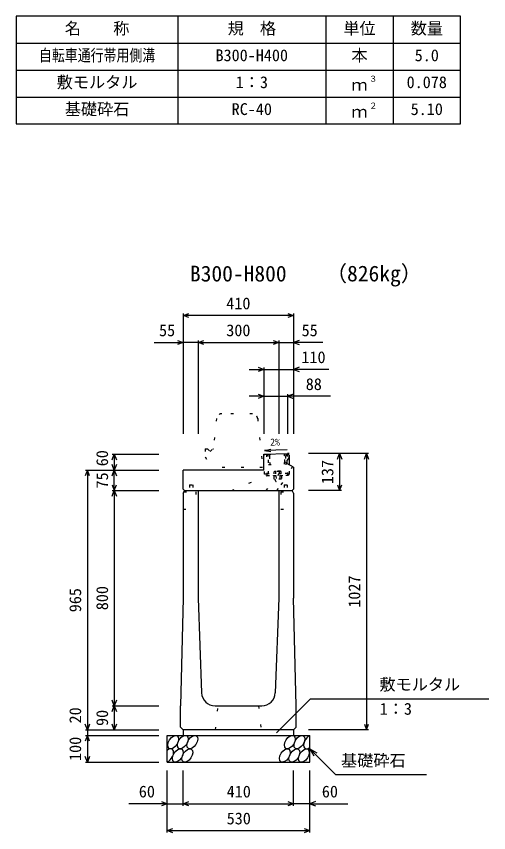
# Model space of a CAD drawing. Units: millimetres, scale not verified. Extents: x -12600 to 12600, y -5940 to 5940.
# Drawn here: x 1875 to 3630, y -330 to 2703 of the extents above; entities that cross this region are included whole.
import ezdxf
from ezdxf.enums import TextEntityAlignment as Align

# ---------------------------------------------------------------- set-up
doc = ezdxf.new("R2010")
doc.units = ezdxf.units.MM
doc.header["$LTSCALE"] = 40
doc.linetypes.add('DOTTED', pattern=[1.75, 0.25, -1.5])
for name, color, linetype, lineweight in [('0-0_DIM', 7, 'Continuous', 25), ('0-2_HATCH', 6, 'Continuous', 25), ('0-3_HYO', 3, 'Continuous', 25), ('0-4_HYO2', 4, 'Continuous', 25), ('0-5_OUTLINE', 3, 'Continuous', 25), ('0-6_OUTLINE2', 4, 'DOTTED', 25), ('0-7_TXT', 7, 'Continuous', 25)]:
    doc.layers.add(name, color=color, linetype=linetype, lineweight=lineweight)
doc.styles.add('ＭＳ ゴシック', font='')
doc.styles.get('ＭＳ ゴシック').set_extended_font_data('MS Gothic')

msp = doc.modelspace()

# ---------------------------------------------------------------- linework, layer by layer
at = {"layer": '0-0_DIM'}
for p, q in [((2495, 1598.96), (2495, 1151.46)), ((2905, 1591.46), (2495, 1591.46)), ((2905, 1598.96), (2905, 1151.46)), ((2386.62, 1491.46), (2495, 1491.46)), ((2550, 1491.46), (2495, 1491.46)), ((2550, 1498.96), (2550, 1151.46)), ((2550, 1491.46), (2850, 1491.46)), ((2850, 1498.96), (2850, 1151.46)), ((2850, 1491.46), (2905, 1491.46)), ((3013.38, 1491.46), (2905, 1491.46)), ((2795, 1398.96), (2795, 1151.46)), ((2740, 1391.46), (2795, 1391.46)), ((2795, 1391.46), (2905, 1391.46)), ((3036.52, 1391.46), (2905, 1391.46)), ((2795, 1291.46), (2740, 1291.46)), ((2795, 1291.46), (2883, 1291.46)), ((2883, 1298.96), (2883, 1151.46)), ((3041.78, 1291.46), (2883, 1291.46)), ((2231.5, 1076.46), (2404, 1076.46)), ((2239, 1076.46), (2239, 1016.46)), ((3183.5, 1078.46), (2961, 1078.46)), ((3076, 1078.46), (3076, 941.46)), ((3176, 1078.46), (3176, 51.46)), ((2131.5, 1016.46), (2404, 1016.46)), ((2139, 1016.46), (2139, 51.46)), ((2239, 941.46), (2239, 1016.46)), ((2231.5, 941.46), (2404, 941.46)), ((2239, 941.46), (2239, 141.46)), ((3083.5, 941.46), (2961, 941.46)), ((2842.11, 40.65), (2968.34, 166.89)), ((2968.34, 166.89), (3629.81, 166.89)), ((2231.5, 141.46), (2404, 141.46)), ((2239, 141.46), (2239, 51.46)), ((2131.5, 51.46), (2404, 51.46)), ((2131.5, 31.46), (2404, 31.46)), ((2139, 51.46), (2139, 31.46)), ((2139, 31.46), (2139, -68.54)), ((3183.5, 51.46), (2961, 51.46)), ((2965, -18.54), (3060.76, -114.29)), ((2965, -18.54), (2990.98, -33.54)), ((2965, -18.54), (2980, -44.52)), ((2131.5, -68.54), (2404, -68.54)), ((2435, -329.9), (2435, -98.54)), ((2495, -229.9), (2495, -98.54)), ((2905, -229.9), (2905, -98.54)), ((2965, -329.9), (2965, -98.54)), ((3060.76, -114.29), (3398.31, -114.29)), ((2435, -222.4), (2293.21, -222.4)), ((2435, -222.4), (2495, -222.4)), ((2495, -222.4), (2905, -222.4)), ((2965, -222.4), (2905, -222.4)), ((2965, -222.4), (3106.79, -222.4)), ((2435, -322.4), (2965, -322.4))]:
    msp.add_line(p, q, dxfattribs=at)
for points in [[(2516.14, 1583.77), (2495, 1591.46), (2516.14, 1599.16)], [(2883.86, 1599.16), (2905, 1591.46), (2883.86, 1583.77)], [(2473.86, 1499.16), (2495, 1491.46), (2473.86, 1483.77)], [(2571.14, 1483.77), (2550, 1491.46), (2571.14, 1499.16)], [(2828.86, 1499.16), (2850, 1491.46), (2828.86, 1483.77)], [(2926.14, 1499.16), (2905, 1491.46), (2926.14, 1483.77)], [(2773.86, 1399.16), (2795, 1391.46), (2773.86, 1383.77)], [(2926.14, 1399.16), (2905, 1391.46), (2926.14, 1383.77)], [(2773.86, 1299.16), (2795, 1291.46), (2773.86, 1283.77)], [(2904.14, 1299.16), (2883, 1291.46), (2904.14, 1283.77)], [(2231.3, 1055.32), (2239, 1076.46), (2246.7, 1055.32)], [(3068.3, 1057.32), (3076, 1078.46), (3083.7, 1057.32)], [(3168.3, 1057.32), (3176, 1078.46), (3183.7, 1057.32)], [(2246.7, 1037.61), (2239, 1016.46), (2231.3, 1037.61)], [(2146.7, 995.32), (2139, 1016.46), (2131.3, 995.32)], [(2231.3, 995.32), (2239, 1016.46), (2246.7, 995.32)], [(2231.3, 962.61), (2239, 941.46), (2246.7, 962.61)], [(2231.3, 920.32), (2239, 941.46), (2246.7, 920.32)], [(3068.3, 962.61), (3076, 941.46), (3083.7, 962.61)], [(2246.7, 162.61), (2239, 141.46), (2231.3, 162.61)], [(2231.3, 120.32), (2239, 141.46), (2246.7, 120.32)], [(2146.7, 72.61), (2139, 51.46), (2131.3, 72.61)], [(2246.7, 72.61), (2239, 51.46), (2231.3, 72.61)], [(3168.3, 72.61), (3176, 51.46), (3183.7, 72.61)], [(2146.7, 10.32), (2139, 31.46), (2131.3, 10.32)], [(2146.7, -47.39), (2139, -68.54), (2131.3, -47.39)], [(2413.86, -214.71), (2435, -222.4), (2413.86, -230.1)], [(2516.14, -230.1), (2495, -222.4), (2516.14, -214.71)], [(2883.86, -214.71), (2905, -222.4), (2883.86, -230.1)], [(2986.14, -214.71), (2965, -222.4), (2986.14, -230.1)], [(2456.14, -330.1), (2435, -322.4), (2456.14, -314.71)], [(2943.86, -314.71), (2965, -322.4), (2943.86, -330.1)]]:
    msp.add_lwpolyline(points, dxfattribs=at)
at = {"layer": '0-2_HATCH', "linetype": 'DOTTED'}
for p, q in [((2883.93, 998.28), (2882.28, 1078.26)), ((2812.32, 1002.81), (2811.46, 1044.8)), ((2811.6, 1037.8), (2876.59, 1039.14)), ((2876.44, 1046.14), (2877.31, 1004.15)), ((2889.82, 1003.4), (2889.14, 1036.65)), ((2805.84, 1001.68), (2796.84, 1001.49)), ((2883.8, 1004.28), (2805.82, 1002.68)), ((2835.5, 1012.66), (2833.04, 1010.74)), ((2833.19, 1003.24), (2833.04, 1010.74)), ((2859.43, 1003.78), (2833.19, 1003.24)), ((2833.43, 1011.09), (2835.5, 1012.66)), ((2856.74, 1013.1), (2835.5, 1012.66)), ((2839.44, 1003.37), (2839.28, 1010.87)), ((2853.19, 1003.65), (2853.03, 1011.15)), ((2858.87, 1011.61), (2856.74, 1013.1)), ((2859.43, 1003.78), (2859.28, 1011.28)), ((2883.82, 1003.28), (2889.82, 1003.4)), ((2829.94, 997.17), (2862.93, 997.85)), ((2832.87, 983.23), (2832.61, 995.73)), ((2860.58, 983.8), (2832.87, 983.23)), ((2839.54, 995.87), (2839.8, 983.37)), ((2853.39, 996.15), (2853.65, 983.66)), ((2860.32, 996.3), (2860.58, 983.8)), ((2862.93, 997.85), (2862.96, 996.35))]:
    msp.add_line(p, q, dxfattribs=at)
at = {"layer": '0-2_HATCH'}
msp.add_line((2888.6, 1063.02), (2889.14, 1036.65), dxfattribs=at)
at = {"layer": '0-2_HATCH', "linetype": 'DOTTED'}
for points in [[(2796.84, 1001.49), (2795.3, 1076.48), (2804.3, 1076.66)], [(2804.3, 1076.66), (2805.94, 996.68), (2883.93, 998.28)], [(2811.46, 1044.8), (2812.46, 1044.82), (2811.96, 1068.82), (2810.96, 1068.8), (2810.82, 1075.79), (2875.8, 1077.13)], [(2815.82, 1075.9), (2815.96, 1068.9), (2814.96, 1068.88), (2815.45, 1044.88), (2816.45, 1044.9), (2816.6, 1037.91)], [(2871.59, 1039.04), (2871.44, 1046.04), (2872.44, 1046.06), (2871.95, 1070.05), (2870.95, 1070.03), (2870.81, 1077.03)], [(2875.8, 1077.13), (2875.95, 1070.13), (2874.95, 1070.11), (2875.44, 1046.12), (2876.44, 1046.14)], [(2888.6, 1063.02), (2888.28, 1078.39), (2882.28, 1078.26)], [(2862.96, 996.35), (2829.97, 995.67), (2829.94, 997.17)]]:
    msp.add_lwpolyline(points, dxfattribs=at)
for centre, radius, start, end in [((2836.23, 1007.52), 4.53, 47.57461, 134.78335), ((2846.53, 992.73), 19.53, 70.56972, 111.78823), ((2856.22, 1007.93), 4.53, 47.57461, 134.78335), ((2846.72, 983.51), 11, 181.1783, 1.1783)]:
    msp.add_arc(centre, radius, start, end, dxfattribs=at)
at = {"layer": '0-2_HATCH'}
for centre in [(2457.89, 6.46), (2493.37, 6.46), (2528.84, 6.46), (2891.05, 6.46), (2926.52, 6.46), (2474.77, -43.54), (2510.25, -43.54), (2872.45, -43.54), (2907.93, -43.54), (2943.41, -43.54)]:
    msp.add_ellipse(centre, major_axis=(14.54, 23.54), ratio=0.5792, dxfattribs=at)
for centre, start_param, end_param in [((2962, 6.46), 0.6666252, 4.1103269), ((2439.3, -43.54), 3.7419964, 7.318141)]:
    msp.add_ellipse(centre, major_axis=(14.54, 23.54), ratio=0.5792, start_param=start_param, end_param=end_param, dxfattribs=at)
at = {"layer": '0-3_HYO'}
for p, q in [((2475, 2703.36), (2475, 2303.36)), ((3025, 2703.36), (3025, 2303.36)), ((3275, 2703.36), (3275, 2303.36)), ((1875, 2603.36), (3525, 2603.36))]:
    msp.add_line(p, q, dxfattribs=at)
msp.add_lwpolyline([(1875, 2303.36), (3525, 2303.36), (3525, 2703.36), (1875, 2703.36)], close=True, dxfattribs=at)
at = {"layer": '0-4_HYO2'}
for p, q in [((1875, 2503.36), (3525, 2503.36)), ((1875, 2403.36), (3525, 2403.36))]:
    msp.add_line(p, q, dxfattribs=at)
at = {"layer": '0-5_OUTLINE', "linetype": 'DOTTED'}
for p, q in [((2751.9, 1226.46), (2638.1, 1226.46)), ((2618.19, 1208.41), (2607, 1096.46)), ((2771.8, 1208.45), (2790, 1026.46)), ((2577, 1096.46), (2577, 1066.46)), ((2577, 1096.46), (2585, 1096.46)), ((2577, 1066.46), (2600, 1026.46)), ((2790, 1026.46), (2600, 1026.46))]:
    msp.add_line(p, q, dxfattribs=at)
at = {"layer": '0-5_OUTLINE'}
for p, q in [((2795, 1076.46), (2883, 1078.28)), ((2795, 1016.46), (2795, 1076.46)), ((2883, 1078.28), (2889, 1072.4)), ((2889, 1072.4), (2889, 1063.47)), ((2905, 1028.4), (2880, 1041.4)), ((2495, 946.46), (2495, 1016.46)), ((2795, 1016.46), (2495, 1016.46)), ((2905, 1028.4), (2905, 946.46)), ((2495, 946.46), (2500, 941.46)), ((2495, 931.46), (2500, 941.46)), ((2500, 941.46), (2900, 941.46)), ((2550, 941.46), (2550, 541.46)), ((2850, 941.46), (2850, 541.46)), ((2900, 941.46), (2905, 946.46)), ((2905, 931.46), (2900, 941.46)), ((2495, 931.46), (2495, 541.46)), ((2905, 931.46), (2905, 541.46)), ((2495, 541.46), (2485, 141.46)), ((2550, 541.46), (2563.2, 189.59)), ((2850, 541.46), (2836.8, 189.59)), ((2915, 141.46), (2905, 541.46)), ((2485, 61.46), (2485, 141.46)), ((2613.16, 141.46), (2786.84, 141.46)), ((2915, 61.46), (2915, 141.46)), ((2495, 51.46), (2485, 61.46)), ((2905, 51.46), (2915, 61.46)), ((2435, 31.46), (2965, 31.46)), ((2435, -68.54), (2435, 31.46)), ((2905, 51.46), (2495, 51.46)), ((2495, 51.46), (2495, 31.46)), ((2905, 51.46), (2905, 31.46)), ((2965, -68.54), (2965, 31.46)), ((2435, -68.54), (2965, -68.54))]:
    msp.add_line(p, q, dxfattribs=at)
at = {"layer": '0-5_OUTLINE', "linetype": 'DOTTED'}
msp.add_lwpolyline([(2585, 1096.46), (2595, 1086.46), (2605, 1096.46), (2607, 1096.46)], dxfattribs=at)
at = {"layer": '0-5_OUTLINE'}
msp.add_lwpolyline([(2889, 1063.47), (2880, 1053.47), (2880, 1041.4)], dxfattribs=at)
at = {"layer": '0-5_OUTLINE', "linetype": 'DOTTED'}
for centre, start, end in [((2638.1, 1206.46), 90, 174.40835), ((2751.9, 1206.46), 4.08463, 90)]:
    msp.add_arc(centre, 20, start, end, dxfattribs=at)
at = {"layer": '0-5_OUTLINE'}
for centre, start, end in [((2613.16, 191.46), 182.14759, 270), ((2786.84, 191.46), 270, 357.85241)]:
    msp.add_arc(centre, 50, start, end, dxfattribs=at)
at = {"layer": '0-6_OUTLINE2'}
for p, q in [((2803.79, 941.46), (2880, 1041.4)), ((2842.8, 941.46), (2889.81, 1003.4)), ((2901.33, 1030.31), (2844.19, 941.46)), ((2674.57, 941.46), (2805.94, 996.68)), ((2518.5, 961.96), (2530.5, 961.96)), ((2518.5, 961.96), (2518.5, 936.96)), ((2530.5, 961.96), (2530.5, 936.96)), ((2869.5, 961.96), (2881.5, 961.96)), ((2869.5, 961.96), (2869.5, 936.96)), ((2881.5, 961.96), (2881.5, 936.96)), ((2497.75, 936.96), (2542, 936.96)), ((2542, 936.96), (2542, 871.46)), ((2858, 936.96), (2902.25, 936.96)), ((2495, 871.46), (2542, 871.46)), ((2615, 51.46), (2625, 141.46)), ((2775, 141.46), (2785, 51.46))]:
    msp.add_line(p, q, dxfattribs=at)
msp.add_lwpolyline([(2858, 936.96), (2858, 871.46), (2905, 871.46)], dxfattribs=at)
at = {"layer": '0-7_TXT'}
msp.add_line((2796.72, 1090.4), (2820.44, 1086.72), dxfattribs=at)
msp.add_lwpolyline([(2881.28, 1092.14), (2796.72, 1090.4), (2820.26, 1095.05)], dxfattribs=at)

# ---------------------------------------------------------------- texts
at = {"layer": '0-0_DIM', "style": 'ＭＳ ゴシック'}
for s, p in [('410', (2655, 1601.46)), ('55', (2405.16, 1501.46)), ('300', (2655, 1501.46)), ('55', (2934.84, 1501.46)), ('110', (2934.02, 1401.46)), ('88', (2950.19, 1301.46)), ('敷モルタル', (3223.94, 185.62)), ('1：3', (3224.94, 94.93)), ('基礎砕石', (3081.32, -97.12)), ('60', (2330, -212.4)), ('410', (2656.54, -212.4)), ('60', (3010, -212.4)), ('530', (2656.54, -312.4))]:
    msp.add_text(s, height=43.99, dxfattribs=at).set_placement(p, align=Align.BOTTOM_LEFT)
for s, p in [('60', (2229, 1031.46)), ('137', (3066, 964.96)), ('75', (2229, 948.96)), ('1027', (3166, 505.93)), ('800', (2229, 496.46)), ('965', (2129, 488.96)), ('20', (2129, 75.78)), ('90', (2229, 66.46)), ('100', (2129, -63.54))]:
    msp.add_text(s, height=43.99, rotation=90, dxfattribs=at).set_placement(p, align=Align.BOTTOM_LEFT)
at = {"layer": '0-7_TXT', "style": 'ＭＳ ゴシック'}
for s, height, p in [('名\u3000\u3000称', 43.99, (2055, 2623.36)), ('規\u3000格', 43.99, (2660, 2623.36)), ('単位', 43.99, (3090, 2623.36)), ('数量', 43.99, (3340, 2623.36)), ('B300-H400', 43.99, (2615, 2523.36)), ('本', 43.99, (3120, 2523.36)), ('5.0', 43.99, (3355, 2523.36)), ('敷モルタル', 43.99, (2025, 2423.36)), ('1：3', 43.99, (2690, 2423.36)), ('ｍ', 43.99, (3120, 2413.36)), ('３', 21.99, (3185.54, 2453.73)), ('0.078', 43.99, (3325, 2423.36)), ('基礎砕石', 43.99, (2055, 2323.36)), ('RC-40', 43.99, (2675, 2323.36)), ('２', 21.99, (3185.54, 2353.73)), ('5.10', 43.99, (3340, 2323.36)), ('ｍ', 43.99, (3120, 2313.36)), ('B300-H800', 58.65, (2520, 1700.44)), ('（826kg）', 58.65, (3023.7, 1700.84)), ('2%', 26.39, (2818.18, 1100.21))]:
    msp.add_text(s, height=height, dxfattribs=at).set_placement(p, align=Align.BOTTOM_LEFT)
at = {"layer": '0-7_TXT', "style": 'ＭＳ ゴシック', "width": 0.8}
msp.add_text('自転車通行帯用側溝', height=43.99, dxfattribs=at).set_placement((1959, 2523.36), align=Align.BOTTOM_LEFT)

doc.saveas('drawing.dxf')
